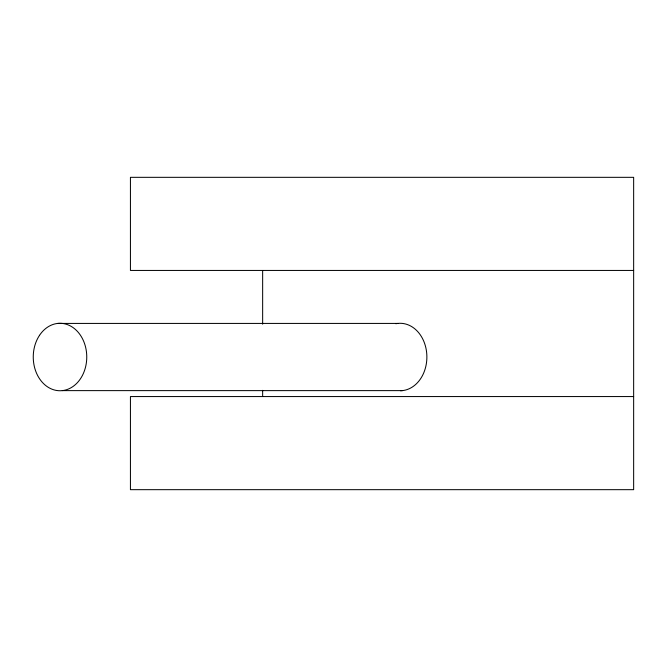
<?xml version="1.0" encoding="UTF-8"?>
<svg xmlns="http://www.w3.org/2000/svg" width="667" height="667" viewBox="0 0 667 667"><rect width="100%" height="100%" fill="white"/><g stroke="black" fill="none" stroke-linecap="round" stroke-linejoin="round"><path stroke-width="1" d="M633.65 270.443L130.432 270.443L130.432 177.33L633.65 177.33L633.65 489.67L130.432 489.67L130.432 396.557L633.65 396.557M57.704 323.42L397.815 323.42M62.314 390.62L402.426 390.62M262.648 270.443L262.648 324.195M262.648 390.353L262.648 396.557M395.839 323.728A33.725 26.755 -90 0 1 426.78 354.119A33.725 26.755 -90 0 1 400.433 390.745M39.528 335.318A33.725 26.755 90 0 0 55.336 390.228A33.725 26.755 90 0 0 85.159 345.523A33.725 26.755 90 0 0 39.528 335.318"/></g></svg>
